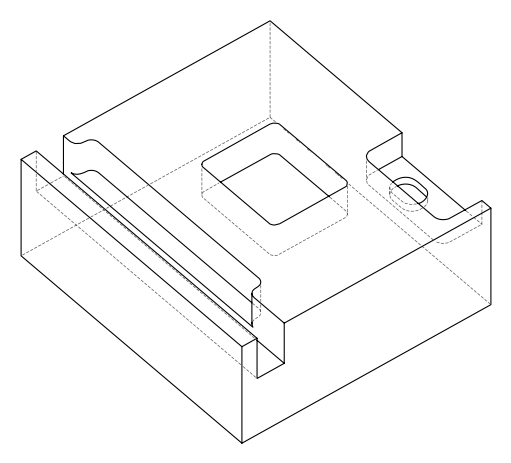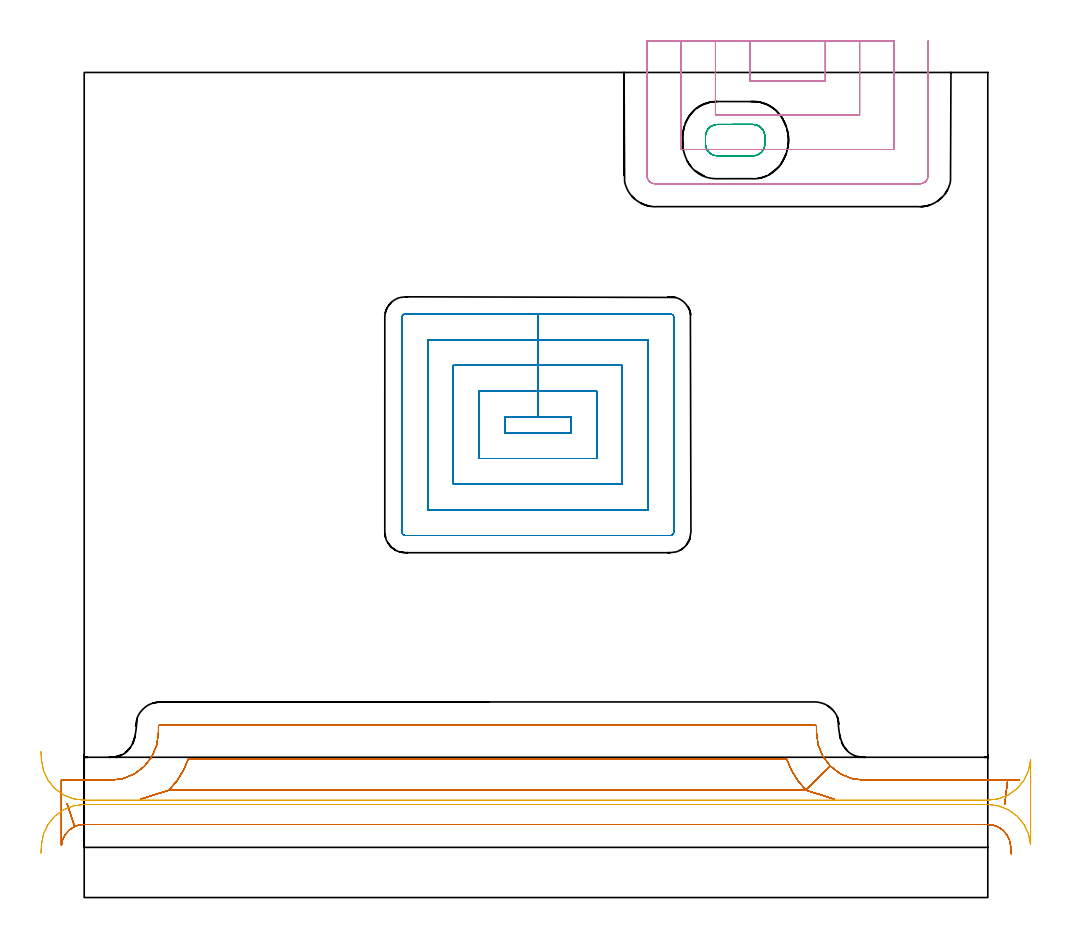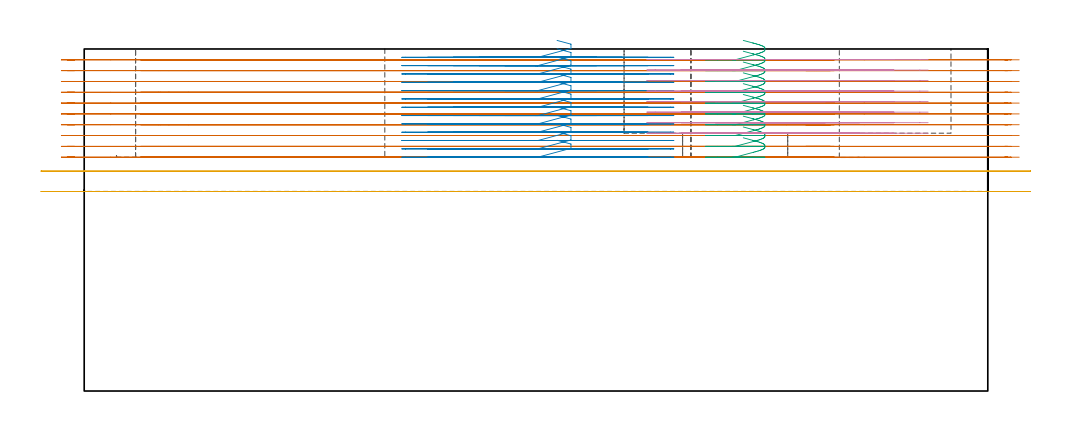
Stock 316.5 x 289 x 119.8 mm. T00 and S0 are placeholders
(PLAN: 5 operations, 3 tool changes, 74 min)
(1 MILL_OPEN_POCKET | POCKET_OPEN | NXT0201_012 | Follow Part, ap 4, ae 75% | 25.81 min | 559173 mm3)
(2 MILL_RECTANGULAR_POCKET | POCKET_RECTANGULAR_STRAIGHT | NXT0201_011 | Follow Part, ap 3, ae 75% | 28.36 min | 362402 mm3)
(3 MILL_RECTANGULAR_POCKET_1 | POCKET_RECTANGULAR_STRAIGHT_1 | NXT0201_012 | Follow Part, ap 4, ae 75% | 2.21 min | 32837 mm3)
(4 MILL_SLOT | SLOT_PARTIAL_RECTANGULAR | NXT0201_012 | Follow Part, ap 4, ae 75% | 14.59 min | 131728 mm3)
(5 MILL_RECTANGULAR_SLOT | SLOT_RECTANGULAR | UGT0201_018 | Follow Part, ap 7.5, ae 75% | 3.08 min | 119614 mm3)
(TOOL NXT0201_012 | ENDMILL 16mm [2P460-1600-NA 1630] | D16 FL38 Z6)
(TOOL NXT0201_011 | ENDMILL 12mm [2P460-1200-NA 1630] | D12 FL38 Z6)
(TOOL UGT0201_018 | End mill 30 mm | D30 FL50 Z4)
(OP 1 MILL_OPEN_POCKET)
G17 G21 G94 G90
T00 M6
G54
G17 G0 G90 X327.5 Y41.1 S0 M3
G43 Z129.8 H1
Z116.01
G94 G1 X324.5 F250.
X323.451 F500.
X322.44 Y32.782
X323.451 Y41.1
X273.2
G2 X261.337 Y46.046 R16.7
G1 X252.813 Y37.6
G2 X246.049 Y48.5 R28.7
G1 X36.451
G2 X29.687 Y37.6 R28.7
G1 X19.782 Y34.483
X29.687 Y37.6
X252.813
X262.718 Y34.483
X252.813 Y37.6
X261.337 Y46.046
G2 X256.5 Y57.8 R16.7
G1 Y59.8
G3 X255.8 Y60.5 R0.7
G1 X26.7
G3 X26. Y59.8 R0.7
G1 Y57.8
G2 X9.3 Y41.1 R16.7
G1 X-8.
Y18.292
X-7.97
G2 X-3.383 Y24.85 R8.
G1 X-5.94 Y32.782
X-3.383 Y24.85
G2 X0. Y25.6 R8.
G1 X316.5
G2 X324.47 Y18.292 R8.
G1 X324.73 Y15.303 F250.
G0 X327.5 Y41.1 Z112.22
G1 X324.5
X323.451 F500.
X322.44 Y32.782
X323.451 Y41.1
X273.2
G2 X261.337 Y46.046 R16.7
G1 X252.813 Y37.6
G2 X246.049 Y48.5 R28.7
G1 X36.451
G2 X29.687 Y37.6 R28.7
G1 X19.782 Y34.483
X29.687 Y37.6
X252.813
X262.718 Y34.483
X252.813 Y37.6
X261.337 Y46.046
G2 X256.5 Y57.8 R16.7
G1 Y59.8
G3 X255.8 Y60.5 R0.7
G1 X26.7
G3 X26. Y59.8 R0.7
G1 Y57.8
G2 X9.3 Y41.1 R16.7
G1 X-8.
Y18.292
X-7.97
G2 X-3.383 Y24.85 R8.
G1 X-5.94 Y32.782
X-3.383 Y24.85
G2 X0. Y25.6 R8.
G1 X316.5
G2 X324.47 Y18.292 R8.
G1 X324.73 Y15.303 F250.
G0 X327.5 Y41.1 Z108.43
G1 X324.5
X323.451 F500.
X322.44 Y32.782
X323.451 Y41.1
X273.2
G2 X261.337 Y46.046 R16.7
G1 X252.813 Y37.6
G2 X246.049 Y48.5 R28.7
G1 X36.451
G2 X29.687 Y37.6 R28.7
G1 X19.782 Y34.483
X29.687 Y37.6
X252.813
X262.718 Y34.483
X252.813 Y37.6
X261.337 Y46.046
G2 X256.5 Y57.8 R16.7
G1 Y59.8
G3 X255.8 Y60.5 R0.7
G1 X26.7
G3 X26. Y59.8 R0.7
G1 Y57.8
G2 X9.3 Y41.1 R16.7
G1 X-8.
Y18.292
X-7.97
G2 X-3.383 Y24.85 R8.
G1 X-5.94 Y32.782
X-3.383 Y24.85
G2 X0. Y25.6 R8.
G1 X316.5
G2 X324.47 Y18.292 R8.
G1 X324.73 Y15.303 F250.
G0 X327.5 Y41.1 Z104.64
G1 X324.5
X323.451 F500.
X322.44 Y32.782
X323.451 Y41.1
X273.2
G2 X261.337 Y46.046 R16.7
G1 X252.813 Y37.6
G2 X246.049 Y48.5 R28.7
G1 X36.451
G2 X29.687 Y37.6 R28.7
G1 X19.782 Y34.483
X29.687 Y37.6
X252.813
X262.718 Y34.483
X252.813 Y37.6
X261.337 Y46.046
G2 X256.5 Y57.8 R16.7
G1 Y59.8
G3 X255.8 Y60.5 R0.7
G1 X26.7
G3 X26. Y59.8 R0.7
G1 Y57.8
G2 X9.3 Y41.1 R16.7
G1 X-8.
Y18.292
X-7.97
G2 X-3.383 Y24.85 R8.
G1 X-5.94 Y32.782
X-3.383 Y24.85
G2 X0. Y25.6 R8.
G1 X316.5
G2 X324.47 Y18.292 R8.
G1 X324.73 Y15.303 F250.
G0 X327.5 Y41.1 Z100.85
G1 X324.5
X323.451 F500.
X322.44 Y32.782
X323.451 Y41.1
X273.2
G2 X261.337 Y46.046 R16.7
G1 X252.813 Y37.6
G2 X246.049 Y48.5 R28.7
G1 X36.451
G2 X29.687 Y37.6 R28.7
G1 X19.782 Y34.483
X29.687 Y37.6
X252.813
X262.718 Y34.483
X252.813 Y37.6
X261.337 Y46.046
G2 X256.5 Y57.8 R16.7
G1 Y59.8
G3 X255.8 Y60.5 R0.7
G1 X26.7
G3 X26. Y59.8 R0.7
G1 Y57.8
G2 X9.3 Y41.1 R16.7
G1 X-8.
Y18.292
X-7.97
G2 X-3.383 Y24.85 R8.
G1 X-5.94 Y32.782
X-3.383 Y24.85
G2 X0. Y25.6 R8.
G1 X316.5
G2 X324.47 Y18.292 R8.
G1 X324.73 Y15.303 F250.
G0 X327.5 Y41.1 Z97.06
G1 X324.5
X323.451 F500.
X322.44 Y32.782
X323.451 Y41.1
X273.2
G2 X261.337 Y46.046 R16.7
G1 X252.813 Y37.6
G2 X246.049 Y48.5 R28.7
G1 X36.451
G2 X29.687 Y37.6 R28.7
G1 X19.782 Y34.483
X29.687 Y37.6
X252.813
X262.718 Y34.483
X252.813 Y37.6
X261.337 Y46.046
G2 X256.5 Y57.8 R16.7
G1 Y59.8
G3 X255.8 Y60.5 R0.7
G1 X26.7
G3 X26. Y59.8 R0.7
G1 Y57.8
G2 X9.3 Y41.1 R16.7
G1 X-8.
Y18.292
X-7.97
G2 X-3.383 Y24.85 R8.
G1 X-5.94 Y32.782
X-3.383 Y24.85
G2 X0. Y25.6 R8.
G1 X316.5
G2 X324.47 Y18.292 R8.
G1 X324.73 Y15.303 F250.
G0 X327.5 Y41.1 Z93.27
G1 X324.5
X323.451 F500.
X322.44 Y32.782
X323.451 Y41.1
X273.2
G2 X261.337 Y46.046 R16.7
G1 X252.813 Y37.6
G2 X246.049 Y48.5 R28.7
G1 X36.451
G2 X29.687 Y37.6 R28.7
G1 X19.782 Y34.483
X29.687 Y37.6
X252.813
X262.718 Y34.483
X252.813 Y37.6
X261.337 Y46.046
G2 X256.5 Y57.8 R16.7
G1 Y59.8
G3 X255.8 Y60.5 R0.7
G1 X26.7
G3 X26. Y59.8 R0.7
G1 Y57.8
G2 X9.3 Y41.1 R16.7
G1 X-8.
Y18.292
X-7.97
G2 X-3.383 Y24.85 R8.
G1 X-5.94 Y32.782
X-3.383 Y24.85
G2 X0. Y25.6 R8.
G1 X316.5
G2 X324.47 Y18.292 R8.
G1 X324.73 Y15.303 F250.
G0 X327.5 Y41.1 Z89.48
G1 X324.5
X323.451 F500.
X322.44 Y32.782
X323.451 Y41.1
X273.2
G2 X261.337 Y46.046 R16.7
G1 X252.813 Y37.6
G2 X246.049 Y48.5 R28.7
G1 X36.451
G2 X29.687 Y37.6 R28.7
G1 X19.782 Y34.483
X29.687 Y37.6
X252.813
X262.718 Y34.483
X252.813 Y37.6
X261.337 Y46.046
G2 X256.5 Y57.8 R16.7
G1 Y59.8
G3 X255.8 Y60.5 R0.7
G1 X26.7
G3 X26. Y59.8 R0.7
G1 Y57.8
G2 X9.3 Y41.1 R16.7
G1 X-8.
Y18.292
X-7.97
G2 X-3.383 Y24.85 R8.
G1 X-5.94 Y32.782
X-3.383 Y24.85
G2 X0. Y25.6 R8.
G1 X316.5
G2 X324.47 Y18.292 R8.
G1 X324.73 Y15.303 F250.
G0 X327.5 Y41.1 Z85.69
G1 X324.5
X323.451 F500.
X322.44 Y32.782
X323.451 Y41.1
X273.2
G2 X261.337 Y46.046 R16.7
G1 X252.813 Y37.6
G2 X246.049 Y48.5 R28.7
G1 X36.451
G2 X29.687 Y37.6 R28.7
G1 X19.782 Y34.483
X29.687 Y37.6
X252.813
X262.718 Y34.483
X252.813 Y37.6
X261.337 Y46.046
G2 X256.5 Y57.8 R16.7
G1 Y59.8
G3 X255.8 Y60.5 R0.7
G1 X26.7
G3 X26. Y59.8 R0.7
G1 Y57.8
G2 X9.3 Y41.1 R16.7
G1 X-8.
Y18.292
X-7.97
G2 X-3.383 Y24.85 R8.
G1 X-5.94 Y32.782
X-3.383 Y24.85
G2 X0. Y25.6 R8.
G1 X316.5
G2 X324.47 Y18.292 R8.
G1 X324.73 Y15.303 F250.
G0 X327.5 Y41.1 Z81.9
G1 X324.5
X323.451 F500.
X322.44 Y32.782
X323.451 Y41.1
X273.2
G2 X261.337 Y46.046 R16.7
G1 X252.813 Y37.6
G2 X246.049 Y48.5 R28.7
G1 X36.451
G2 X29.687 Y37.6 R28.7
G1 X19.782 Y34.483
X29.687 Y37.6
X252.813
X262.718 Y34.483
X252.813 Y37.6
X261.337 Y46.046
G2 X256.5 Y57.8 R16.7
G1 Y59.8
G3 X255.8 Y60.5 R0.7
G1 X26.7
G3 X26. Y59.8 R0.7
G1 Y57.8
G2 X9.3 Y41.1 R16.7
G1 X-8.
Y18.292
X-7.97
G2 X-3.383 Y24.85 R8.
G1 X-5.94 Y32.782
X-3.383 Y24.85
G2 X0. Y25.6 R8.
G1 X316.5
G2 X324.47 Y18.292 R8.
G1 X324.73 Y15.303 F250.
G0 Z129.8
M5
M2
(OP 2 MILL_RECTANGULAR_POCKET)
G17 G21 G94 G90
T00 M6
G54
G17 G0 G90 X165.624 Y162.8 S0 M3
G43 Z129.8 H1
Z122.8
G94 G1 X170.5 Z121.493 F250.
Y168.4 Z119.993
X158.9 Z116.885
X147.3 F500.
Y162.8
X170.5
Y168.4
X158.9
Y177.4
X138.3
Y153.8
X179.5
Y177.4
X158.9
Y186.4
X129.3
Y144.8
X188.5
Y186.4
X158.9
Y195.4
X120.3
Y135.8
X197.5
Y195.4
X158.9
Y204.4
X112.5
G3 X111.3 Y203.2 R1.2
G1 Y128.
G3 X112.5 Y126.8 R1.2
G1 X205.3
G3 X206.5 Y128. R1.2
G1 Y203.2
G3 X205.3 Y204.4 R1.2
G1 X158.9
X157.9
G0 X165.624 Y162.8 Z119.885
G1 X170.5 Z118.578 F250.
Y168.4 Z117.077
X158.9 Z113.969
X147.3 F500.
Y162.8
X170.5
Y168.4
X158.9
Y177.4
X138.3
Y153.8
X179.5
Y177.4
X158.9
Y186.4
X129.3
Y144.8
X188.5
Y186.4
X158.9
Y195.4
X120.3
Y135.8
X197.5
Y195.4
X158.9
Y204.4
X112.5
G3 X111.3 Y203.2 R1.2
G1 Y128.
G3 X112.5 Y126.8 R1.2
G1 X205.3
G3 X206.5 Y128. R1.2
G1 Y203.2
G3 X205.3 Y204.4 R1.2
G1 X158.9
X157.9
G0 X165.624 Y162.8 Z116.969
G1 X170.5 Z115.662 F250.
Y168.4 Z114.162
X158.9 Z111.054
X147.3 F500.
Y162.8
X170.5
Y168.4
X158.9
Y177.4
X138.3
Y153.8
X179.5
Y177.4
X158.9
Y186.4
X129.3
Y144.8
X188.5
Y186.4
X158.9
Y195.4
X120.3
Y135.8
X197.5
Y195.4
X158.9
Y204.4
X112.5
G3 X111.3 Y203.2 R1.2
G1 Y128.
G3 X112.5 Y126.8 R1.2
G1 X205.3
G3 X206.5 Y128. R1.2
G1 Y203.2
G3 X205.3 Y204.4 R1.2
G1 X158.9
X157.9
G0 X165.624 Y162.8 Z114.054
G1 X170.5 Z112.747 F250.
Y168.4 Z111.247
X158.9 Z108.138
X147.3 F500.
Y162.8
X170.5
Y168.4
X158.9
Y177.4
X138.3
Y153.8
X179.5
Y177.4
X158.9
Y186.4
X129.3
Y144.8
X188.5
Y186.4
X158.9
Y195.4
X120.3
Y135.8
X197.5
Y195.4
X158.9
Y204.4
X112.5
G3 X111.3 Y203.2 R1.2
G1 Y128.
G3 X112.5 Y126.8 R1.2
G1 X205.3
G3 X206.5 Y128. R1.2
G1 Y203.2
G3 X205.3 Y204.4 R1.2
G1 X158.9
X157.9
G0 X165.624 Y162.8 Z111.138
G1 X170.5 Z109.832 F250.
Y168.4 Z108.331
X158.9 Z105.223
X147.3 F500.
Y162.8
X170.5
Y168.4
X158.9
Y177.4
X138.3
Y153.8
X179.5
Y177.4
X158.9
Y186.4
X129.3
Y144.8
X188.5
Y186.4
X158.9
Y195.4
X120.3
Y135.8
X197.5
Y195.4
X158.9
Y204.4
X112.5
G3 X111.3 Y203.2 R1.2
G1 Y128.
G3 X112.5 Y126.8 R1.2
G1 X205.3
G3 X206.5 Y128. R1.2
G1 Y203.2
G3 X205.3 Y204.4 R1.2
G1 X158.9
X157.9
G0 X165.624 Y162.8 Z108.223
G1 X170.5 Z106.916 F250.
Y168.4 Z105.416
X158.9 Z102.308
X147.3 F500.
Y162.8
X170.5
Y168.4
X158.9
Y177.4
X138.3
Y153.8
X179.5
Y177.4
X158.9
Y186.4
X129.3
Y144.8
X188.5
Y186.4
X158.9
Y195.4
X120.3
Y135.8
X197.5
Y195.4
X158.9
Y204.4
X112.5
G3 X111.3 Y203.2 R1.2
G1 Y128.
G3 X112.5 Y126.8 R1.2
G1 X205.3
G3 X206.5 Y128. R1.2
G1 Y203.2
G3 X205.3 Y204.4 R1.2
G1 X158.9
X157.9
G0 X165.624 Y162.8 Z105.308
G1 X170.5 Z104.001 F250.
Y168.4 Z102.5
X158.9 Z99.392
X147.3 F500.
Y162.8
X170.5
Y168.4
X158.9
Y177.4
X138.3
Y153.8
X179.5
Y177.4
X158.9
Y186.4
X129.3
Y144.8
X188.5
Y186.4
X158.9
Y195.4
X120.3
Y135.8
X197.5
Y195.4
X158.9
Y204.4
X112.5
G3 X111.3 Y203.2 R1.2
G1 Y128.
G3 X112.5 Y126.8 R1.2
G1 X205.3
G3 X206.5 Y128. R1.2
G1 Y203.2
G3 X205.3 Y204.4 R1.2
G1 X158.9
X157.9
G0 X165.624 Y162.8 Z102.392
G1 X170.5 Z101.086 F250.
Y168.4 Z99.585
X158.9 Z96.477
X147.3 F500.
Y162.8
X170.5
Y168.4
X158.9
Y177.4
X138.3
Y153.8
X179.5
Y177.4
X158.9
Y186.4
X129.3
Y144.8
X188.5
Y186.4
X158.9
Y195.4
X120.3
Y135.8
X197.5
Y195.4
X158.9
Y204.4
X112.5
G3 X111.3 Y203.2 R1.2
G1 Y128.
G3 X112.5 Y126.8 R1.2
G1 X205.3
G3 X206.5 Y128. R1.2
G1 Y203.2
G3 X205.3 Y204.4 R1.2
G1 X158.9
X157.9
G0 X165.624 Y162.8 Z99.477
G1 X170.5 Z98.17 F250.
Y168.4 Z96.67
X158.9 Z93.562
X147.3 F500.
Y162.8
X170.5
Y168.4
X158.9
Y177.4
X138.3
Y153.8
X179.5
Y177.4
X158.9
Y186.4
X129.3
Y144.8
X188.5
Y186.4
X158.9
Y195.4
X120.3
Y135.8
X197.5
Y195.4
X158.9
Y204.4
X112.5
G3 X111.3 Y203.2 R1.2
G1 Y128.
G3 X112.5 Y126.8 R1.2
G1 X205.3
G3 X206.5 Y128. R1.2
G1 Y203.2
G3 X205.3 Y204.4 R1.2
G1 X158.9
X157.9
G0 X165.624 Y162.8 Z96.562
G1 X170.5 Z95.255 F250.
Y168.4 Z93.754
X158.9 Z90.646
X147.3 F500.
Y162.8
X170.5
Y168.4
X158.9
Y177.4
X138.3
Y153.8
X179.5
Y177.4
X158.9
Y186.4
X129.3
Y144.8
X188.5
Y186.4
X158.9
Y195.4
X120.3
Y135.8
X197.5
Y195.4
X158.9
Y204.4
X112.5
G3 X111.3 Y203.2 R1.2
G1 Y128.
G3 X112.5 Y126.8 R1.2
G1 X205.3
G3 X206.5 Y128. R1.2
G1 Y203.2
G3 X205.3 Y204.4 R1.2
G1 X158.9
X157.9
G0 X165.624 Y162.8 Z93.646
G1 X170.5 Z92.339 F250.
Y168.4 Z90.839
X158.9 Z87.731
X147.3 F500.
Y162.8
X170.5
Y168.4
X158.9
Y177.4
X138.3
Y153.8
X179.5
Y177.4
X158.9
Y186.4
X129.3
Y144.8
X188.5
Y186.4
X158.9
Y195.4
X120.3
Y135.8
X197.5
Y195.4
X158.9
Y204.4
X112.5
G3 X111.3 Y203.2 R1.2
G1 Y128.
G3 X112.5 Y126.8 R1.2
G1 X205.3
G3 X206.5 Y128. R1.2
G1 Y203.2
G3 X205.3 Y204.4 R1.2
G1 X158.9
X157.9
G0 X165.624 Y162.8 Z90.731
G1 X170.5 Z89.424 F250.
Y168.4 Z87.924
X158.9 Z84.815
X147.3 F500.
Y162.8
X170.5
Y168.4
X158.9
Y177.4
X138.3
Y153.8
X179.5
Y177.4
X158.9
Y186.4
X129.3
Y144.8
X188.5
Y186.4
X158.9
Y195.4
X120.3
Y135.8
X197.5
Y195.4
X158.9
Y204.4
X112.5
G3 X111.3 Y203.2 R1.2
G1 Y128.
G3 X112.5 Y126.8 R1.2
G1 X205.3
G3 X206.5 Y128. R1.2
G1 Y203.2
G3 X205.3 Y204.4 R1.2
G1 X158.9
X157.9
G0 X165.624 Y162.8 Z87.815
G1 X170.5 Z86.509 F250.
Y168.4 Z85.008
X158.9 Z81.9
X147.3 F500.
Y162.8
X170.5
Y168.4
X158.9
Y177.4
X138.3
Y153.8
X179.5
Y177.4
X158.9
Y186.4
X129.3
Y144.8
X188.5
Y186.4
X158.9
Y195.4
X120.3
Y135.8
X197.5
Y195.4
X158.9
Y204.4
X112.5
G3 X111.3 Y203.2 R1.2
G1 Y128.
G3 X112.5 Y126.8 R1.2
G1 X205.3
G3 X206.5 Y128. R1.2
G1 Y203.2
G3 X205.3 Y204.4 R1.2
G1 X158.9
X157.9
G0 Z129.8
M5
M2
(OP 3 MILL_RECTANGULAR_POCKET_1)
G17 G21 G94 G90
T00 M6
G54
G17 G0 G90 X230.86 Y259.8 S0 M3
G43 Z129.8 H1
Z122.8
G94 G1 X234.2 Z121.905 F250.
X234.405 Z121.85
X234.964 Y259.865 Z121.699
X235.509 Y260.004 Z121.549
X236.031 Y260.215 Z121.398
X236.52 Y260.493 Z121.247
X236.968 Y260.834 Z121.096
X237.366 Y261.232 Z120.945
X237.707 Y261.68 Z120.795
X237.985 Y262.169 Z120.644
X238.196 Y262.691 Z120.493
X238.335 Y263.236 Z120.342
X238.4 Y263.795 Z120.191
Y266.805 Z119.385
X238.335 Y267.364 Z119.234
X238.196 Y267.909 Z119.083
X237.985 Y268.431 Z118.932
X237.707 Y268.92 Z118.782
X237.366 Y269.368 Z118.631
X236.968 Y269.766 Z118.48
X236.52 Y270.107 Z118.329
X236.031 Y270.385 Z118.179
X235.509 Y270.596 Z118.028
X234.964 Y270.735 Z117.877
X234.405 Y270.8 Z117.726
X228. Z116.01
X221.8 F500.
G3 X217.6 Y266.6 R4.2
G1 Y264.
G3 X221.8 Y259.8 R4.2
G1 X234.2
G3 X238.4 Y264. R4.2
G1 Y266.6
G3 X234.2 Y270.8 R4.2
G1 X228.
X227.
G0 X230.86 Y259.8 Z119.01
G1 X234.2 Z118.115 F250.
X234.405 Z118.06
X234.964 Y259.865 Z117.909
X235.509 Y260.004 Z117.759
X236.031 Y260.215 Z117.608
X236.52 Y260.493 Z117.457
X236.968 Y260.834 Z117.306
X237.366 Y261.232 Z117.155
X237.707 Y261.68 Z117.005
X237.985 Y262.169 Z116.854
X238.196 Y262.691 Z116.703
X238.335 Y263.236 Z116.552
X238.4 Y263.795 Z116.401
Y266.805 Z115.595
X238.335 Y267.364 Z115.444
X238.196 Y267.909 Z115.293
X237.985 Y268.431 Z115.142
X237.707 Y268.92 Z114.992
X237.366 Y269.368 Z114.841
X236.968 Y269.766 Z114.69
X236.52 Y270.107 Z114.539
X236.031 Y270.385 Z114.389
X235.509 Y270.596 Z114.238
X234.964 Y270.735 Z114.087
X234.405 Y270.8 Z113.936
X228. Z112.22
X221.8 F500.
G3 X217.6 Y266.6 R4.2
G1 Y264.
G3 X221.8 Y259.8 R4.2
G1 X234.2
G3 X238.4 Y264. R4.2
G1 Y266.6
G3 X234.2 Y270.8 R4.2
G1 X228.
X227.
G0 X230.86 Y259.8 Z115.22
G1 X234.2 Z114.325 F250.
X234.405 Z114.27
X234.964 Y259.865 Z114.119
X235.509 Y260.004 Z113.969
X236.031 Y260.215 Z113.818
X236.52 Y260.493 Z113.667
X236.968 Y260.834 Z113.516
X237.366 Y261.232 Z113.365
X237.707 Y261.68 Z113.215
X237.985 Y262.169 Z113.064
X238.196 Y262.691 Z112.913
X238.335 Y263.236 Z112.762
X238.4 Y263.795 Z112.611
Y266.805 Z111.805
X238.335 Y267.364 Z111.654
X238.196 Y267.909 Z111.503
X237.985 Y268.431 Z111.352
X237.707 Y268.92 Z111.202
X237.366 Y269.368 Z111.051
X236.968 Y269.766 Z110.9
X236.52 Y270.107 Z110.749
X236.031 Y270.385 Z110.599
X235.509 Y270.596 Z110.448
X234.964 Y270.735 Z110.297
X234.405 Y270.8 Z110.146
X228. Z108.43
X221.8 F500.
G3 X217.6 Y266.6 R4.2
G1 Y264.
G3 X221.8 Y259.8 R4.2
G1 X234.2
G3 X238.4 Y264. R4.2
G1 Y266.6
G3 X234.2 Y270.8 R4.2
G1 X228.
X227.
G0 X230.86 Y259.8 Z111.43
G1 X234.2 Z110.535 F250.
X234.405 Z110.48
X234.964 Y259.865 Z110.329
X235.509 Y260.004 Z110.179
X236.031 Y260.215 Z110.028
X236.52 Y260.493 Z109.877
X236.968 Y260.834 Z109.726
X237.366 Y261.232 Z109.575
X237.707 Y261.68 Z109.425
X237.985 Y262.169 Z109.274
X238.196 Y262.691 Z109.123
X238.335 Y263.236 Z108.972
X238.4 Y263.795 Z108.821
Y266.805 Z108.015
X238.335 Y267.364 Z107.864
X238.196 Y267.909 Z107.713
X237.985 Y268.431 Z107.562
X237.707 Y268.92 Z107.412
X237.366 Y269.368 Z107.261
X236.968 Y269.766 Z107.11
X236.52 Y270.107 Z106.959
X236.031 Y270.385 Z106.809
X235.509 Y270.596 Z106.658
X234.964 Y270.735 Z106.507
X234.405 Y270.8 Z106.356
X228. Z104.64
X221.8 F500.
G3 X217.6 Y266.6 R4.2
G1 Y264.
G3 X221.8 Y259.8 R4.2
G1 X234.2
G3 X238.4 Y264. R4.2
G1 Y266.6
G3 X234.2 Y270.8 R4.2
G1 X228.
X227.
G0 X230.86 Y259.8 Z107.64
G1 X234.2 Z106.745 F250.
X234.405 Z106.69
X234.964 Y259.865 Z106.539
X235.509 Y260.004 Z106.389
X236.031 Y260.215 Z106.238
X236.52 Y260.493 Z106.087
X236.968 Y260.834 Z105.936
X237.366 Y261.232 Z105.785
X237.707 Y261.68 Z105.635
X237.985 Y262.169 Z105.484
X238.196 Y262.691 Z105.333
X238.335 Y263.236 Z105.182
X238.4 Y263.795 Z105.031
Y266.805 Z104.225
X238.335 Y267.364 Z104.074
X238.196 Y267.909 Z103.923
X237.985 Y268.431 Z103.773
X237.707 Y268.92 Z103.622
X237.366 Y269.368 Z103.471
X236.968 Y269.766 Z103.32
X236.52 Y270.107 Z103.169
X236.031 Y270.385 Z103.019
X235.509 Y270.596 Z102.868
X234.964 Y270.735 Z102.717
X234.405 Y270.8 Z102.566
X228. Z100.85
X221.8 F500.
G3 X217.6 Y266.6 R4.2
G1 Y264.
G3 X221.8 Y259.8 R4.2
G1 X234.2
G3 X238.4 Y264. R4.2
G1 Y266.6
G3 X234.2 Y270.8 R4.2
G1 X228.
X227.
G0 X230.86 Y259.8 Z103.85
G1 X234.2 Z102.955 F250.
X234.405 Z102.9
X234.964 Y259.865 Z102.749
X235.509 Y260.004 Z102.599
X236.031 Y260.215 Z102.448
X236.52 Y260.493 Z102.297
X236.968 Y260.834 Z102.146
X237.366 Y261.232 Z101.995
X237.707 Y261.68 Z101.845
X237.985 Y262.169 Z101.694
X238.196 Y262.691 Z101.543
X238.335 Y263.236 Z101.392
X238.4 Y263.795 Z101.241
Y266.805 Z100.435
X238.335 Y267.364 Z100.284
X238.196 Y267.909 Z100.133
X237.985 Y268.431 Z99.983
X237.707 Y268.92 Z99.832
X237.366 Y269.368 Z99.681
X236.968 Y269.766 Z99.53
X236.52 Y270.107 Z99.379
X236.031 Y270.385 Z99.229
X235.509 Y270.596 Z99.078
X234.964 Y270.735 Z98.927
X234.405 Y270.8 Z98.776
X228. Z97.06
X221.8 F500.
G3 X217.6 Y266.6 R4.2
G1 Y264.
G3 X221.8 Y259.8 R4.2
G1 X234.2
G3 X238.4 Y264. R4.2
G1 Y266.6
G3 X234.2 Y270.8 R4.2
G1 X228.
X227.
G0 X230.86 Y259.8 Z100.06
G1 X234.2 Z99.165 F250.
X234.405 Z99.11
X234.964 Y259.865 Z98.959
X235.509 Y260.004 Z98.809
X236.031 Y260.215 Z98.658
X236.52 Y260.493 Z98.507
X236.968 Y260.834 Z98.356
X237.366 Y261.232 Z98.205
X237.707 Y261.68 Z98.055
X237.985 Y262.169 Z97.904
X238.196 Y262.691 Z97.753
X238.335 Y263.236 Z97.602
X238.4 Y263.795 Z97.451
Y266.805 Z96.645
X238.335 Y267.364 Z96.494
X238.196 Y267.909 Z96.343
X237.985 Y268.431 Z96.193
X237.707 Y268.92 Z96.042
X237.366 Y269.368 Z95.891
X236.968 Y269.766 Z95.74
X236.52 Y270.107 Z95.589
X236.031 Y270.385 Z95.439
X235.509 Y270.596 Z95.288
X234.964 Y270.735 Z95.137
X234.405 Y270.8 Z94.986
X228. Z93.27
X221.8 F500.
G3 X217.6 Y266.6 R4.2
G1 Y264.
G3 X221.8 Y259.8 R4.2
G1 X234.2
G3 X238.4 Y264. R4.2
G1 Y266.6
G3 X234.2 Y270.8 R4.2
G1 X228.
X227.
G0 X230.86 Y259.8 Z96.27
G1 X234.2 Z95.375 F250.
X234.405 Z95.32
X234.964 Y259.865 Z95.169
X235.509 Y260.004 Z95.019
X236.031 Y260.215 Z94.868
X236.52 Y260.493 Z94.717
X236.968 Y260.834 Z94.566
X237.366 Y261.232 Z94.415
X237.707 Y261.68 Z94.265
X237.985 Y262.169 Z94.114
X238.196 Y262.691 Z93.963
X238.335 Y263.236 Z93.812
X238.4 Y263.795 Z93.661
Y266.805 Z92.855
X238.335 Y267.364 Z92.704
X238.196 Y267.909 Z92.553
X237.985 Y268.431 Z92.403
X237.707 Y268.92 Z92.252
X237.366 Y269.368 Z92.101
X236.968 Y269.766 Z91.95
X236.52 Y270.107 Z91.799
X236.031 Y270.385 Z91.649
X235.509 Y270.596 Z91.498
X234.964 Y270.735 Z91.347
X234.405 Y270.8 Z91.196
X228. Z89.48
X221.8 F500.
G3 X217.6 Y266.6 R4.2
G1 Y264.
G3 X221.8 Y259.8 R4.2
G1 X234.2
G3 X238.4 Y264. R4.2
G1 Y266.6
G3 X234.2 Y270.8 R4.2
G1 X228.
X227.
G0 X230.86 Y259.8 Z92.48
G1 X234.2 Z91.585 F250.
X234.405 Z91.53
X234.964 Y259.865 Z91.379
X235.509 Y260.004 Z91.229
X236.031 Y260.215 Z91.078
X236.52 Y260.493 Z90.927
X236.968 Y260.834 Z90.776
X237.366 Y261.232 Z90.625
X237.707 Y261.68 Z90.475
X237.985 Y262.169 Z90.324
X238.196 Y262.691 Z90.173
X238.335 Y263.236 Z90.022
X238.4 Y263.795 Z89.871
Y266.805 Z89.065
X238.335 Y267.364 Z88.914
X238.196 Y267.909 Z88.763
X237.985 Y268.431 Z88.613
X237.707 Y268.92 Z88.462
X237.366 Y269.368 Z88.311
X236.968 Y269.766 Z88.16
X236.52 Y270.107 Z88.009
X236.031 Y270.385 Z87.859
X235.509 Y270.596 Z87.708
X234.964 Y270.735 Z87.557
X234.405 Y270.8 Z87.406
X228. Z85.69
X221.8 F500.
G3 X217.6 Y266.6 R4.2
G1 Y264.
G3 X221.8 Y259.8 R4.2
G1 X234.2
G3 X238.4 Y264. R4.2
G1 Y266.6
G3 X234.2 Y270.8 R4.2
G1 X228.
X227.
G0 X230.86 Y259.8 Z88.69
G1 X234.2 Z87.795 F250.
X234.405 Z87.74
X234.964 Y259.865 Z87.589
X235.509 Y260.004 Z87.439
X236.031 Y260.215 Z87.288
X236.52 Y260.493 Z87.137
X236.968 Y260.834 Z86.986
X237.366 Y261.232 Z86.835
X237.707 Y261.68 Z86.685
X237.985 Y262.169 Z86.534
X238.196 Y262.691 Z86.383
X238.335 Y263.236 Z86.232
X238.4 Y263.795 Z86.081
Y266.805 Z85.275
X238.335 Y267.364 Z85.124
X238.196 Y267.909 Z84.973
X237.985 Y268.431 Z84.823
X237.707 Y268.92 Z84.672
X237.366 Y269.368 Z84.521
X236.968 Y269.766 Z84.37
X236.52 Y270.107 Z84.219
X236.031 Y270.385 Z84.069
X235.509 Y270.596 Z83.918
X234.964 Y270.735 Z83.767
X234.405 Y270.8 Z83.616
X228. Z81.9
X221.8 F500.
G3 X217.6 Y266.6 R4.2
G1 Y264.
G3 X221.8 Y259.8 R4.2
G1 X234.2
G3 X238.4 Y264. R4.2
G1 Y266.6
G3 X234.2 Y270.8 R4.2
G1 X228.
X227.
G0 Z129.8
M5
M2
(OP 4 MILL_SLOT)
G17 G21 G94 G90
T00 M6
G54
G17 G0 G90 X233.1 Y300. S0 M3
G43 Z129.8 H1
Z116.112
G94 G1 Y297. F250.
Y286. F500.
X259.6
Y297.
Y300. F250.
X221.1
Y297.
Y274. F500.
X271.6
Y297.
Y300. F250.
X209.1
Y297.
Y262. F500.
X218.109
X221.109 F250.
X234.896 F500.
X237.896 F250.
X283.6 F500.
Y297.
Y300. F250.
X197.1
Y297.
Y252.9 F500.
G3 X200. Y250. R2.9
G1 X292.7
G3 X295.6 Y252.9 R2.9
G1 Y297.
Y300. F250.
G0 X233.1 Z112.425
G1 Y297.
Y286. F500.
X259.6
Y297.
Y300. F250.
X221.1
Y297.
Y274. F500.
X271.6
Y297.
Y300. F250.
X209.1
Y297.
Y262. F500.
X218.109
X221.109 F250.
X234.896 F500.
X237.896 F250.
X283.6 F500.
Y297.
Y300. F250.
X197.1
Y297.
Y252.9 F500.
G3 X200. Y250. R2.9
G1 X292.7
G3 X295.6 Y252.9 R2.9
G1 Y297.
Y300. F250.
G0 X233.1 Z108.737
G1 Y297.
Y286. F500.
X259.6
Y297.
Y300. F250.
X221.1
Y297.
Y274. F500.
X271.6
Y297.
Y300. F250.
X209.1
Y297.
Y262. F500.
X218.109
X221.109 F250.
X234.896 F500.
X237.896 F250.
X283.6 F500.
Y297.
Y300. F250.
X197.1
Y297.
Y252.9 F500.
G3 X200. Y250. R2.9
G1 X292.7
G3 X295.6 Y252.9 R2.9
G1 Y297.
Y300. F250.
G0 X233.1 Z105.05
G1 Y297.
Y286. F500.
X259.6
Y297.
Y300. F250.
X221.1
Y297.
Y274. F500.
X271.6
Y297.
Y300. F250.
X209.1
Y297.
Y262. F500.
X218.109
X221.109 F250.
X234.896 F500.
X237.896 F250.
X283.6 F500.
Y297.
Y300. F250.
X197.1
Y297.
Y252.9 F500.
G3 X200. Y250. R2.9
G1 X292.7
G3 X295.6 Y252.9 R2.9
G1 Y297.
Y300. F250.
G0 X233.1 Z101.362
G1 Y297.
Y286. F500.
X259.6
Y297.
Y300. F250.
X221.1
Y297.
Y274. F500.
X271.6
Y297.
Y300. F250.
X209.1
Y297.
Y262. F500.
X218.109
X221.109 F250.
X234.896 F500.
X237.896 F250.
X283.6 F500.
Y297.
Y300. F250.
X197.1
Y297.
Y252.9 F500.
G3 X200. Y250. R2.9
G1 X292.7
G3 X295.6 Y252.9 R2.9
G1 Y297.
Y300. F250.
G0 X233.1 Z97.675
G1 Y297.
Y286. F500.
X259.6
Y297.
Y300. F250.
X221.1
Y297.
Y274. F500.
X271.6
Y297.
Y300. F250.
X209.1
Y297.
Y262. F500.
X218.109
X221.109 F250.
X234.896 F500.
X237.896 F250.
X283.6 F500.
Y297.
Y300. F250.
X197.1
Y297.
Y252.9 F500.
G3 X200. Y250. R2.9
G1 X292.7
G3 X295.6 Y252.9 R2.9
G1 Y297.
Y300. F250.
G0 X233.1 Z93.987
G1 Y297.
Y286. F500.
X259.6
Y297.
Y300. F250.
X221.1
Y297.
Y274. F500.
X271.6
Y297.
Y300. F250.
X209.1
Y297.
Y262. F500.
X218.109
X221.109 F250.
X234.896 F500.
X237.896 F250.
X283.6 F500.
Y297.
Y300. F250.
X197.1
Y297.
Y252.9 F500.
G3 X200. Y250. R2.9
G1 X292.7
G3 X295.6 Y252.9 R2.9
G1 Y297.
Y300. F250.
G0 X233.1 Z90.3
G1 Y297.
Y286. F500.
X259.6
Y297.
Y300. F250.
X221.1
Y297.
Y274. F500.
X271.6
Y297.
Y300. F250.
X209.1
Y297.
Y262. F500.
X218.115
X221.115 F250.
X234.896 F500.
X237.896 F250.
X283.6 F500.
Y297.
Y300. F250.
X197.1
Y297.
Y252.9 F500.
G3 X200. Y250. R2.9
G1 X292.7
G3 X295.6 Y252.9 R2.9
G1 Y297.
Y300. F250.
G0 Z129.8
M5
M2
(OP 5 MILL_RECTANGULAR_SLOT)
G17 G21 G94 G90
T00 M6
G54
G17 G0 G90 X-15.16 Y15.554 S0 M3
G43 Z129.8 H0
Z77.029
G94 G1 X-14.97 Y18.548 F250.
G2 X0. Y32.6 R15. F500.
G1 X316.5
G2 X331.47 Y18.548 R15.
G1 X331.5
Y48.152
X331.47
G2 X316.5 Y34.1 R15.
G1 X0.
G2 X-14.97 Y48.152 R15.
G1 X-15.16 Y51.146 F250.
G0 Y15.554 Z69.9
G1 X-14.97 Y18.548
G2 X0. Y32.6 R15. F500.
G1 X316.5
G2 X331.47 Y18.548 R15.
G1 X331.5
Y48.152
X331.47
G2 X316.5 Y34.1 R15.
G1 X0.
G2 X-14.97 Y48.152 R15.
G1 X-15.16 Y51.146 F250.
G0 Z129.8
M5
M2
